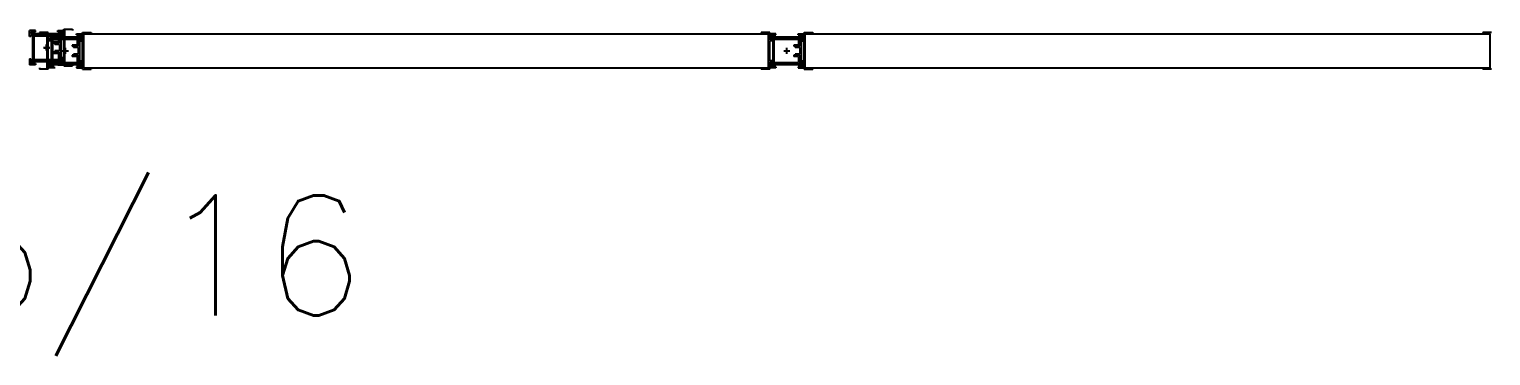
# Model space of a CAD drawing. Header units: centimetres. Extents: x -214 to 72, y 205 to 367.
# Drawn here: x -127.811 to -125.38, y 317.711 to 318.253 of the extents above; entities that cross this region are included whole.
import ezdxf

# ---------------------------------------------------------------- set-up
doc = ezdxf.new("R2010")
doc.units = ezdxf.units.CM
doc.header["$MEASUREMENT"] = 0
doc.layers.get('0').update_dxf_attribs({"linetype": 'CONTINUOUS'})
doc.layers.add('DIV', color=2, linetype='CONTINUOUS')
doc.layers.add('ENDEREÇO NOVO', color=2, linetype='CONTINUOUS')
doc.styles.add('UNB-100', font='simplex.shx', dxfattribs={"height": 0.2})

# ---------------------------------------------------------------- blocks, each defined once
blk = doc.blocks.new('MTDIV')
for p, q in [((-0.0285, 0.0185), (-0.0285, 0.0285)), ((-0.0185, 0.0285), (-0.0285, 0.0285)), ((-0.0265, 0.0235), (-0.0265, 0.0265)), ((-0.0265, 0.0265), (-0.0185, 0.0265)), ((-0.0185, 0.0265), (-0.0185, 0.0285)), ((0.0185, 0.0265), (0.0185, 0.0285)), ((0.0185, 0.0285), (0.0285, 0.0285)), ((0.0185, 0.0265), (0.0265, 0.0265)), ((0.0265, 0.0235), (0.0265, 0.0265)), ((0.0285, 0.0185), (0.0285, 0.0285)), ((-0.0265, 0.0185), (-0.0285, 0.0185)), ((-0.0265, 0.0235), (0.0265, 0.0235)), ((-0.0215, 0.0235), (-0.0265, 0.0235)), ((-0.0265, 0.0185), (-0.0265, 0.0215)), ((-0.0265, 0.0215), (-0.0235, 0.0215)), ((-0.0235, 0.0215), (-0.0235, -0.0215)), ((-0.0215, 0.0235), (-0.0215, 0.0215)), ((-0.0215, 0.0215), (0.0215, 0.0215)), ((-0.0215, 0.0195), (0.0195, 0.0195)), ((-0.0215, 0.0195), (-0.0215, -0.0195)), ((-0.0049, 0), (0.0049, 0)), ((0, -0.0049), (0, 0.0049)), ((0.0195, 0.0095), (0.0115, 0.0095)), ((0.0115, 0.0095), (0.0115, 0.0075)), ((0.0215, 0.0075), (0.0115, 0.0075)), ((0.0135, 0.0075), (0.0135, 0.0055)), ((0.0215, 0.0055), (0.0135, 0.0055)), ((0.0195, 0.0195), (0.0195, 0.0095)), ((0.0215, 0.0235), (0.0215, 0.0075)), ((0.0215, 0.0235), (0.0265, 0.0235)), ((0.0215, 0.0055), (0.0215, -0.0055)), ((0.0235, 0.0215), (0.0235, -0.0215)), ((0.0265, 0.0215), (0.0235, 0.0215)), ((0.0265, 0.0185), (0.0265, 0.0215)), ((0.0265, 0.0185), (0.0285, 0.0185)), ((-0.0285, -0.0185), (-0.0285, -0.0285)), ((-0.0285, -0.0185), (-0.0265, -0.0185)), ((-0.0265, -0.0185), (-0.0265, -0.0215)), ((-0.0265, -0.0215), (-0.0235, -0.0215)), ((0.0265, -0.0235), (-0.0265, -0.0235)), ((-0.0265, -0.0235), (-0.0265, -0.0265)), ((-0.0215, -0.0235), (-0.0265, -0.0235)), ((-0.0215, -0.0195), (0.0195, -0.0195)), ((-0.0215, -0.0215), (0.0215, -0.0215)), ((-0.0215, -0.0215), (-0.0215, -0.0235)), ((0.0215, -0.0075), (0.0115, -0.0075)), ((0.0115, -0.0075), (0.0115, -0.0095)), ((0.0195, -0.0095), (0.0115, -0.0095)), ((0.0215, -0.0055), (0.0135, -0.0055)), ((0.0135, -0.0055), (0.0135, -0.0075)), ((0.0195, -0.0095), (0.0195, -0.0195)), ((0.0215, -0.0075), (0.0215, -0.0235)), ((0.0215, -0.0235), (0.0265, -0.0235)), ((0.0265, -0.0215), (0.0235, -0.0215)), ((0.0265, -0.0185), (0.0265, -0.0215)), ((0.0285, -0.0185), (0.0265, -0.0185)), ((0.0265, -0.0235), (0.0265, -0.0265)), ((0.0285, -0.0185), (0.0285, -0.0285)), ((-0.0185, -0.0285), (-0.0285, -0.0285)), ((-0.0185, -0.0265), (-0.0265, -0.0265)), ((-0.0185, -0.0265), (-0.0185, -0.0285)), ((0.0185, -0.0265), (0.0185, -0.0285)), ((0.0265, -0.0265), (0.0185, -0.0265)), ((0.0185, -0.0285), (0.0285, -0.0285))]:
    blk.add_line(p, q)
blk = doc.blocks.new('DIV12')
for p, q in [((0.0285, 0.0305), (0.0429, 0.0305)), ((0.0285, 0.0185), (0.0285, 0.0305)), ((0.0305, 0.0285), (1.1695, 0.0285)), ((0.0305, -0.0285), (0.0305, 0.0285)), ((0.0429, 0.0305), (0.0429, 0.0285)), ((-0.0051, 0), (0.0051, 0)), ((0, -0.0051), (0, 0.0051)), ((0.0235, 0.0185), (0.0285, 0.0185)), ((0.0235, 0.0185), (0.0235, 0.0165)), ((0.0235, 0.0165), (0.0285, 0.0165)), ((0.0285, -0.0165), (0.0285, 0.0165)), ((0.0235, -0.0165), (0.0285, -0.0165)), ((0.0235, -0.0165), (0.0235, -0.0185)), ((0.0235, -0.0185), (0.0285, -0.0185)), ((0.0285, -0.0305), (0.0285, -0.0185)), ((0.0285, -0.0305), (0.0429, -0.0305)), ((0.0305, -0.0285), (1.1695, -0.0285)), ((0.0429, -0.0285), (0.0429, -0.0305))]:
    blk.add_line(p, q)

msp = doc.modelspace()

# ---------------------------------------------------------------- linework, layer by layer
at = {"layer": 'DIV'}
for p, q in [((-127.8104, 318.2413), (-127.8104, 318.2513)), ((-127.8004, 318.2513), (-127.8104, 318.2513)), ((-127.8084, 318.2413), (-127.8104, 318.2413)), ((-127.8084, 318.2463), (-127.8084, 318.2493)), ((-127.8084, 318.2493), (-127.8004, 318.2493)), ((-127.8084, 318.2463), (-127.7554, 318.2463)), ((-127.8034, 318.2463), (-127.8084, 318.2463)), ((-127.8084, 318.2413), (-127.8084, 318.2443)), ((-127.8084, 318.2443), (-127.8054, 318.2443)), ((-127.8054, 318.2443), (-127.8054, 318.2013)), ((-127.8034, 318.2463), (-127.8034, 318.2443)), ((-127.8034, 318.2443), (-127.7604, 318.2443)), ((-127.8034, 318.2423), (-127.7624, 318.2423)), ((-127.8034, 318.2423), (-127.8034, 318.2033)), ((-127.8004, 318.2493), (-127.8004, 318.2513)), ((-127.7793, 318.2481), (-127.7937, 318.2481)), ((-127.7937, 318.2481), (-127.7937, 318.2461)), ((-127.7937, 318.2481), (-127.7937, 318.2461)), ((-127.7793, 318.2481), (-127.7937, 318.2481)), ((-127.7937, 318.2481), (-127.7937, 318.2461)), ((-127.7793, 318.2481), (-127.7937, 318.2481)), ((-127.7858, 318.2461), (-127.7813, 318.2461)), ((-127.7813, 318.1891), (-127.7813, 318.2461)), ((-127.7813, 318.1891), (-127.7813, 318.2461)), ((-127.7813, 318.1891), (-127.7813, 318.2461)), ((-127.7793, 318.2361), (-127.7793, 318.2481)), ((-127.7793, 318.2361), (-127.7793, 318.2481)), ((-127.7793, 318.2361), (-127.7793, 318.2481)), ((-127.7693, 318.2461), (-127.7793, 318.2461)), ((-127.7793, 318.2361), (-127.7793, 318.2461)), ((-127.7693, 318.2461), (-127.7793, 318.2461)), ((-127.7793, 318.2361), (-127.7793, 318.2461)), ((-127.7743, 318.2361), (-127.7793, 318.2361)), ((-127.7773, 318.2361), (-127.7793, 318.2361)), ((-127.7743, 318.2361), (-127.7793, 318.2361)), ((-127.7773, 318.2361), (-127.7793, 318.2361)), ((-127.7743, 318.2361), (-127.7793, 318.2361)), ((-127.7773, 318.2441), (-127.7693, 318.2441)), ((-127.7773, 318.2411), (-127.7773, 318.2441)), ((-127.7773, 318.2441), (-127.7693, 318.2441)), ((-127.7773, 318.2411), (-127.7773, 318.2441)), ((-127.7723, 318.2411), (-127.7773, 318.2411)), ((-127.7773, 318.2411), (-127.7243, 318.2411)), ((-127.7723, 318.2411), (-127.7773, 318.2411)), ((-127.7773, 318.2411), (-127.7243, 318.2411)), ((-127.7773, 318.2391), (-127.7743, 318.2391)), ((-127.7773, 318.2361), (-127.7773, 318.2391)), ((-127.7773, 318.2391), (-127.7743, 318.2391)), ((-127.7773, 318.2361), (-127.7773, 318.2391)), ((-127.7743, 318.2391), (-127.7743, 318.1961)), ((-127.7743, 318.2391), (-127.7743, 318.1961)), ((-127.7743, 318.2361), (-127.7743, 318.2341)), ((-127.7743, 318.2361), (-127.7743, 318.2341)), ((-127.7743, 318.2361), (-127.7743, 318.2341)), ((-127.7723, 318.2411), (-127.7723, 318.2391)), ((-127.7723, 318.2411), (-127.7723, 318.2391)), ((-127.7723, 318.2391), (-127.7293, 318.2391)), ((-127.7723, 318.2391), (-127.7293, 318.2391)), ((-127.7723, 318.2371), (-127.7723, 318.1981)), ((-127.7723, 318.2371), (-127.7313, 318.2371)), ((-127.7723, 318.2371), (-127.7723, 318.1981)), ((-127.7723, 318.2371), (-127.7313, 318.2371)), ((-127.7693, 318.2441), (-127.7693, 318.2461)), ((-127.7693, 318.2441), (-127.7693, 318.2461)), ((-127.7634, 318.2493), (-127.7634, 318.2513)), ((-127.7634, 318.2513), (-127.7534, 318.2513)), ((-127.7634, 318.2493), (-127.7554, 318.2493)), ((-127.7624, 318.2423), (-127.7624, 318.2323)), ((-127.7604, 318.2463), (-127.7604, 318.2303)), ((-127.7604, 318.2463), (-127.7554, 318.2463)), ((-127.7584, 318.2443), (-127.7584, 318.2013)), ((-127.7554, 318.2443), (-127.7584, 318.2443)), ((-127.7584, 318.2415), (-127.7534, 318.2415)), ((-127.7584, 318.2415), (-127.7584, 318.2395)), ((-127.7584, 318.2395), (-127.7534, 318.2395)), ((-127.7554, 318.2463), (-127.7554, 318.2493)), ((-127.7554, 318.2413), (-127.7554, 318.2443)), ((-127.7554, 318.2413), (-127.7534, 318.2413)), ((-127.7534, 318.2535), (-127.739, 318.2535)), ((-127.7534, 318.2415), (-127.7534, 318.2535)), ((-127.7534, 318.2413), (-127.7534, 318.2513)), ((-127.7534, 318.2065), (-127.7534, 318.2395)), ((-127.7514, 318.1945), (-127.7514, 318.2515)), ((-127.739, 318.2535), (-127.739, 318.2515)), ((-127.7323, 318.2461), (-127.7223, 318.2461)), ((-127.7323, 318.2441), (-127.7323, 318.2461)), ((-127.7323, 318.2461), (-127.7223, 318.2461)), ((-127.7323, 318.2441), (-127.7323, 318.2461)), ((-127.7323, 318.2441), (-127.7243, 318.2441)), ((-127.7323, 318.2441), (-127.7243, 318.2441)), ((-127.7313, 318.2371), (-127.7313, 318.2271)), ((-127.7313, 318.2371), (-127.7313, 318.2271)), ((-127.7293, 318.2411), (-127.7243, 318.2411)), ((-127.7293, 318.2411), (-127.7293, 318.2251)), ((-127.7293, 318.2411), (-127.7243, 318.2411)), ((-127.7293, 318.2411), (-127.7293, 318.2251)), ((-127.7243, 318.2391), (-127.7273, 318.2391)), ((-127.7273, 318.2391), (-127.7273, 318.1961)), ((-127.7243, 318.2391), (-127.7273, 318.2391)), ((-127.7273, 318.2391), (-127.7273, 318.1961)), ((-127.7273, 318.2361), (-127.7273, 318.2341)), ((-127.7273, 318.2361), (-127.7223, 318.2361)), ((-127.7273, 318.2361), (-127.7273, 318.2341)), ((-127.7273, 318.2361), (-127.7223, 318.2361)), ((-127.7243, 318.2411), (-127.7243, 318.2441)), ((-127.7243, 318.2411), (-127.7243, 318.2441)), ((-127.7243, 318.2361), (-127.7243, 318.2391)), ((-127.7243, 318.2361), (-127.7243, 318.2391)), ((-127.7243, 318.2361), (-127.7223, 318.2361)), ((-127.7243, 318.2361), (-127.7223, 318.2361)), ((-127.7223, 318.2361), (-127.7223, 318.2481)), ((-127.7223, 318.2481), (-127.7079, 318.2481)), ((-127.7223, 318.2361), (-127.7223, 318.2481)), ((-127.7223, 318.2481), (-127.7079, 318.2481)), ((-127.7223, 318.2361), (-127.7223, 318.2461)), ((-127.7223, 318.2361), (-127.7223, 318.2461)), ((-127.7203, 318.1891), (-127.7203, 318.2461)), ((-127.7203, 318.1891), (-127.7203, 318.2461)), ((-127.7203, 318.2461), (-126.5813, 318.2461)), ((-127.7203, 318.2461), (-126.5813, 318.2461)), ((-127.7079, 318.2481), (-127.7079, 318.2461)), ((-127.7079, 318.2481), (-127.7079, 318.2461)), ((-126.5793, 318.2481), (-126.5937, 318.2481)), ((-126.5937, 318.2481), (-126.5937, 318.2461)), ((-126.5793, 318.2481), (-126.5937, 318.2481)), ((-126.5937, 318.2481), (-126.5937, 318.2461)), ((-126.5813, 318.1891), (-126.5813, 318.2461)), ((-126.5813, 318.1891), (-126.5813, 318.2461)), ((-126.5793, 318.2361), (-126.5793, 318.2481)), ((-126.5793, 318.2361), (-126.5793, 318.2481)), ((-126.5693, 318.2461), (-126.5793, 318.2461)), ((-126.5793, 318.2361), (-126.5793, 318.2461)), ((-126.5693, 318.2461), (-126.5793, 318.2461)), ((-126.5793, 318.2361), (-126.5793, 318.2461)), ((-126.5773, 318.2361), (-126.5793, 318.2361)), ((-126.5743, 318.2361), (-126.5793, 318.2361)), ((-126.5773, 318.2361), (-126.5793, 318.2361)), ((-126.5743, 318.2361), (-126.5793, 318.2361)), ((-126.5773, 318.2441), (-126.5693, 318.2441)), ((-126.5773, 318.2411), (-126.5773, 318.2441)), ((-126.5773, 318.2441), (-126.5693, 318.2441)), ((-126.5773, 318.2411), (-126.5773, 318.2441)), ((-126.5723, 318.2411), (-126.5773, 318.2411)), ((-126.5773, 318.2411), (-126.5243, 318.2411)), ((-126.5723, 318.2411), (-126.5773, 318.2411)), ((-126.5773, 318.2411), (-126.5243, 318.2411)), ((-126.5773, 318.2391), (-126.5743, 318.2391)), ((-126.5773, 318.2361), (-126.5773, 318.2391)), ((-126.5773, 318.2391), (-126.5743, 318.2391)), ((-126.5773, 318.2361), (-126.5773, 318.2391)), ((-126.5743, 318.2391), (-126.5743, 318.1961)), ((-126.5743, 318.2391), (-126.5743, 318.1961)), ((-126.5743, 318.2361), (-126.5743, 318.2341)), ((-126.5743, 318.2361), (-126.5743, 318.2341)), ((-126.5723, 318.2411), (-126.5723, 318.2391)), ((-126.5723, 318.2411), (-126.5723, 318.2391)), ((-126.5723, 318.2391), (-126.5293, 318.2391)), ((-126.5723, 318.2391), (-126.5293, 318.2391)), ((-126.5723, 318.2371), (-126.5723, 318.1981)), ((-126.5723, 318.2371), (-126.5313, 318.2371)), ((-126.5723, 318.2371), (-126.5723, 318.1981)), ((-126.5723, 318.2371), (-126.5313, 318.2371)), ((-126.5693, 318.2441), (-126.5693, 318.2461)), ((-126.5693, 318.2441), (-126.5693, 318.2461)), ((-126.5323, 318.2461), (-126.5223, 318.2461)), ((-126.5323, 318.2441), (-126.5323, 318.2461)), ((-126.5323, 318.2461), (-126.5223, 318.2461)), ((-126.5323, 318.2441), (-126.5323, 318.2461)), ((-126.5323, 318.2441), (-126.5243, 318.2441)), ((-126.5323, 318.2441), (-126.5243, 318.2441)), ((-126.5313, 318.2371), (-126.5313, 318.2271)), ((-126.5313, 318.2371), (-126.5313, 318.2271)), ((-126.5293, 318.2411), (-126.5243, 318.2411)), ((-126.5293, 318.2411), (-126.5293, 318.2251)), ((-126.5293, 318.2411), (-126.5243, 318.2411)), ((-126.5293, 318.2411), (-126.5293, 318.2251)), ((-126.5243, 318.2391), (-126.5273, 318.2391)), ((-126.5273, 318.2391), (-126.5273, 318.1961)), ((-126.5243, 318.2391), (-126.5273, 318.2391)), ((-126.5273, 318.2391), (-126.5273, 318.1961)), ((-126.5273, 318.2361), (-126.5273, 318.2341)), ((-126.5273, 318.2361), (-126.5223, 318.2361)), ((-126.5273, 318.2361), (-126.5273, 318.2341)), ((-126.5273, 318.2361), (-126.5223, 318.2361)), ((-126.5243, 318.2411), (-126.5243, 318.2441)), ((-126.5243, 318.2411), (-126.5243, 318.2441)), ((-126.5243, 318.2361), (-126.5243, 318.2391)), ((-126.5243, 318.2361), (-126.5243, 318.2391)), ((-126.5243, 318.2361), (-126.5223, 318.2361)), ((-126.5243, 318.2361), (-126.5223, 318.2361)), ((-126.5223, 318.2361), (-126.5223, 318.2481)), ((-126.5223, 318.2481), (-126.5079, 318.2481)), ((-126.5223, 318.2361), (-126.5223, 318.2481)), ((-126.5223, 318.2481), (-126.5079, 318.2481)), ((-126.5223, 318.2361), (-126.5223, 318.2461)), ((-126.5223, 318.2361), (-126.5223, 318.2461)), ((-126.5203, 318.1891), (-126.5203, 318.2461)), ((-126.5203, 318.2461), (-125.3813, 318.2461)), ((-126.5203, 318.1891), (-126.5203, 318.2461)), ((-126.5203, 318.2461), (-125.3813, 318.2461)), ((-126.5079, 318.2481), (-126.5079, 318.2461)), ((-126.5079, 318.2481), (-126.5079, 318.2461)), ((-125.3793, 318.2481), (-125.3937, 318.2481)), ((-125.3937, 318.2481), (-125.3937, 318.2461)), ((-125.3793, 318.2481), (-125.3937, 318.2481)), ((-125.3937, 318.2481), (-125.3937, 318.2461)), ((-125.3813, 318.1891), (-125.3813, 318.2461)), ((-125.3813, 318.1891), (-125.3813, 318.2461)), ((-127.787, 318.223), (-127.7768, 318.223)), ((-127.7868, 318.2228), (-127.7769, 318.2228)), ((-127.7819, 318.2179), (-127.7819, 318.2281)), ((-127.7819, 318.2179), (-127.7819, 318.2277)), ((-127.7793, 318.2011), (-127.7793, 318.2341)), ((-127.7743, 318.2341), (-127.7793, 318.2341)), ((-127.7743, 318.2341), (-127.7793, 318.2341)), ((-127.7793, 318.2011), (-127.7793, 318.2341)), ((-127.7743, 318.2341), (-127.7793, 318.2341)), ((-127.7793, 318.2011), (-127.7793, 318.2341)), ((-127.7624, 318.2323), (-127.7704, 318.2323)), ((-127.7704, 318.2323), (-127.7704, 318.2303)), ((-127.7604, 318.2303), (-127.7704, 318.2303)), ((-127.7604, 318.2153), (-127.7704, 318.2153)), ((-127.7704, 318.2153), (-127.7704, 318.2133)), ((-127.7624, 318.2133), (-127.7704, 318.2133)), ((-127.7684, 318.2303), (-127.7684, 318.2283)), ((-127.7604, 318.2283), (-127.7684, 318.2283)), ((-127.7604, 318.2173), (-127.7684, 318.2173)), ((-127.7684, 318.2173), (-127.7684, 318.2153)), ((-127.7624, 318.2133), (-127.7624, 318.2033)), ((-127.7604, 318.2283), (-127.7604, 318.2173)), ((-127.7604, 318.2153), (-127.7604, 318.1993)), ((-127.7559, 318.2176), (-127.7457, 318.2176)), ((-127.7559, 318.2176), (-127.7457, 318.2176)), ((-127.7559, 318.2176), (-127.7457, 318.2176)), ((-127.7559, 318.2176), (-127.7457, 318.2176)), ((-127.7559, 318.2176), (-127.7457, 318.2176)), ((-127.7557, 318.2176), (-127.7458, 318.2176)), ((-127.7557, 318.2176), (-127.7458, 318.2176)), ((-127.7508, 318.2125), (-127.7508, 318.2227)), ((-127.7508, 318.2125), (-127.7508, 318.2227)), ((-127.7508, 318.2125), (-127.7508, 318.2227)), ((-127.7508, 318.2125), (-127.7508, 318.2227)), ((-127.7508, 318.2125), (-127.7508, 318.2227)), ((-127.7508, 318.2126), (-127.7508, 318.2225)), ((-127.7508, 318.2126), (-127.7508, 318.2225)), ((-127.7393, 318.2271), (-127.7393, 318.2251)), ((-127.7313, 318.2271), (-127.7393, 318.2271)), ((-127.7393, 318.2271), (-127.7393, 318.2251)), ((-127.7313, 318.2271), (-127.7393, 318.2271)), ((-127.7293, 318.2251), (-127.7393, 318.2251)), ((-127.7293, 318.2251), (-127.7393, 318.2251)), ((-127.7373, 318.2251), (-127.7373, 318.2231)), ((-127.7373, 318.2251), (-127.7373, 318.2231)), ((-127.7293, 318.2231), (-127.7373, 318.2231)), ((-127.7293, 318.2231), (-127.7373, 318.2231)), ((-127.7373, 318.2121), (-127.7373, 318.2101)), ((-127.7293, 318.2121), (-127.7373, 318.2121)), ((-127.7373, 318.2121), (-127.7373, 318.2101)), ((-127.7293, 318.2121), (-127.7373, 318.2121)), ((-127.7293, 318.2231), (-127.7293, 318.2121)), ((-127.7293, 318.2231), (-127.7293, 318.2121)), ((-127.7273, 318.2341), (-127.7223, 318.2341)), ((-127.7273, 318.2341), (-127.7223, 318.2341)), ((-127.7223, 318.2011), (-127.7223, 318.2341)), ((-127.7223, 318.2011), (-127.7223, 318.2341)), ((-126.5793, 318.2011), (-126.5793, 318.2341)), ((-126.5743, 318.2341), (-126.5793, 318.2341)), ((-126.5793, 318.2011), (-126.5793, 318.2341)), ((-126.5743, 318.2341), (-126.5793, 318.2341)), ((-126.5559, 318.2176), (-126.5457, 318.2176)), ((-126.5559, 318.2176), (-126.5457, 318.2176)), ((-126.5559, 318.2176), (-126.5457, 318.2176)), ((-126.5559, 318.2176), (-126.5457, 318.2176)), ((-126.5557, 318.2176), (-126.5458, 318.2176)), ((-126.5557, 318.2176), (-126.5458, 318.2176)), ((-126.5508, 318.2125), (-126.5508, 318.2227)), ((-126.5508, 318.2125), (-126.5508, 318.2227)), ((-126.5508, 318.2125), (-126.5508, 318.2227)), ((-126.5508, 318.2125), (-126.5508, 318.2227)), ((-126.5508, 318.2126), (-126.5508, 318.2225)), ((-126.5508, 318.2126), (-126.5508, 318.2225)), ((-126.5393, 318.2271), (-126.5393, 318.2251)), ((-126.5313, 318.2271), (-126.5393, 318.2271)), ((-126.5393, 318.2271), (-126.5393, 318.2251)), ((-126.5313, 318.2271), (-126.5393, 318.2271)), ((-126.5293, 318.2251), (-126.5393, 318.2251)), ((-126.5293, 318.2251), (-126.5393, 318.2251)), ((-126.5373, 318.2251), (-126.5373, 318.2231)), ((-126.5373, 318.2251), (-126.5373, 318.2231)), ((-126.5293, 318.2231), (-126.5373, 318.2231)), ((-126.5293, 318.2231), (-126.5373, 318.2231)), ((-126.5373, 318.2121), (-126.5373, 318.2101)), ((-126.5293, 318.2121), (-126.5373, 318.2121)), ((-126.5373, 318.2121), (-126.5373, 318.2101)), ((-126.5293, 318.2121), (-126.5373, 318.2121)), ((-126.5293, 318.2231), (-126.5293, 318.2121)), ((-126.5293, 318.2231), (-126.5293, 318.2121)), ((-126.5273, 318.2341), (-126.5223, 318.2341)), ((-126.5273, 318.2341), (-126.5223, 318.2341)), ((-126.5223, 318.2011), (-126.5223, 318.2341)), ((-126.5223, 318.2011), (-126.5223, 318.2341)), ((-127.8104, 318.2043), (-127.8104, 318.1943)), ((-127.8104, 318.2043), (-127.8084, 318.2043)), ((-127.8004, 318.1943), (-127.8104, 318.1943)), ((-127.8084, 318.2043), (-127.8084, 318.2013)), ((-127.8084, 318.2013), (-127.8054, 318.2013)), ((-127.7554, 318.1993), (-127.8084, 318.1993)), ((-127.8084, 318.1993), (-127.8084, 318.1963)), ((-127.8034, 318.1993), (-127.8084, 318.1993)), ((-127.8004, 318.1963), (-127.8084, 318.1963)), ((-127.8034, 318.2033), (-127.7624, 318.2033)), ((-127.8034, 318.2013), (-127.7604, 318.2013)), ((-127.8034, 318.2013), (-127.8034, 318.1993)), ((-127.8004, 318.1963), (-127.8004, 318.1943)), ((-127.7937, 318.1891), (-127.7937, 318.1871)), ((-127.7937, 318.1891), (-127.7937, 318.1871)), ((-127.7937, 318.1891), (-127.7937, 318.1871)), ((-127.7793, 318.1871), (-127.7937, 318.1871)), ((-127.7793, 318.1871), (-127.7937, 318.1871)), ((-127.7793, 318.1871), (-127.7937, 318.1871)), ((-127.7678, 318.1891), (-127.7813, 318.1891)), ((-127.7743, 318.2011), (-127.7793, 318.2011)), ((-127.7743, 318.2011), (-127.7793, 318.2011)), ((-127.7743, 318.2011), (-127.7793, 318.2011)), ((-127.7793, 318.1871), (-127.7793, 318.1991)), ((-127.7743, 318.1991), (-127.7793, 318.1991)), ((-127.7793, 318.1991), (-127.7773, 318.1991)), ((-127.7793, 318.1991), (-127.7793, 318.1891)), ((-127.7743, 318.1991), (-127.7793, 318.1991)), ((-127.7793, 318.1871), (-127.7793, 318.1991)), ((-127.7793, 318.1991), (-127.7773, 318.1991)), ((-127.7793, 318.1991), (-127.7793, 318.1891)), ((-127.7743, 318.1991), (-127.7793, 318.1991)), ((-127.7793, 318.1871), (-127.7793, 318.1991)), ((-127.7693, 318.1891), (-127.7793, 318.1891)), ((-127.7693, 318.1891), (-127.7793, 318.1891)), ((-127.7773, 318.1991), (-127.7773, 318.1961)), ((-127.7773, 318.1991), (-127.7773, 318.1961)), ((-127.7773, 318.1961), (-127.7743, 318.1961)), ((-127.7773, 318.1961), (-127.7743, 318.1961)), ((-127.7723, 318.1941), (-127.7773, 318.1941)), ((-127.7773, 318.1941), (-127.7773, 318.1911)), ((-127.7243, 318.1941), (-127.7773, 318.1941)), ((-127.7723, 318.1941), (-127.7773, 318.1941)), ((-127.7773, 318.1941), (-127.7773, 318.1911)), ((-127.7243, 318.1941), (-127.7773, 318.1941)), ((-127.7693, 318.1911), (-127.7773, 318.1911)), ((-127.7693, 318.1911), (-127.7773, 318.1911)), ((-127.7743, 318.2011), (-127.7743, 318.1991)), ((-127.7743, 318.2011), (-127.7743, 318.1991)), ((-127.7743, 318.2011), (-127.7743, 318.1991)), ((-127.7723, 318.1981), (-127.7313, 318.1981)), ((-127.7723, 318.1981), (-127.7313, 318.1981)), ((-127.7723, 318.1961), (-127.7723, 318.1941)), ((-127.7723, 318.1961), (-127.7293, 318.1961)), ((-127.7723, 318.1961), (-127.7723, 318.1941)), ((-127.7723, 318.1961), (-127.7293, 318.1961)), ((-127.7693, 318.1911), (-127.7693, 318.1891)), ((-127.7693, 318.1911), (-127.7693, 318.1891)), ((-127.7634, 318.1963), (-127.7634, 318.1943)), ((-127.7554, 318.1963), (-127.7634, 318.1963)), ((-127.7634, 318.1943), (-127.7534, 318.1943)), ((-127.7604, 318.1993), (-127.7554, 318.1993)), ((-127.7584, 318.2065), (-127.7534, 318.2065)), ((-127.7584, 318.2065), (-127.7584, 318.2045)), ((-127.7584, 318.2045), (-127.7534, 318.2045)), ((-127.7554, 318.2013), (-127.7584, 318.2013)), ((-127.7554, 318.2043), (-127.7554, 318.2013)), ((-127.7534, 318.2043), (-127.7554, 318.2043)), ((-127.7554, 318.1993), (-127.7554, 318.1963)), ((-127.7534, 318.1925), (-127.7534, 318.2045)), ((-127.7534, 318.2043), (-127.7534, 318.1943)), ((-127.7534, 318.1925), (-127.739, 318.1925)), ((-127.7393, 318.2101), (-127.7393, 318.2081)), ((-127.7293, 318.2101), (-127.7393, 318.2101)), ((-127.7393, 318.2101), (-127.7393, 318.2081)), ((-127.7293, 318.2101), (-127.7393, 318.2101)), ((-127.7313, 318.2081), (-127.7393, 318.2081)), ((-127.7313, 318.2081), (-127.7393, 318.2081)), ((-127.739, 318.1945), (-127.739, 318.1925)), ((-127.7243, 318.1911), (-127.7323, 318.1911)), ((-127.7323, 318.1911), (-127.7323, 318.1891)), ((-127.7243, 318.1911), (-127.7323, 318.1911)), ((-127.7323, 318.1911), (-127.7323, 318.1891)), ((-127.7323, 318.1891), (-127.7223, 318.1891)), ((-127.7323, 318.1891), (-127.7223, 318.1891)), ((-127.7313, 318.2081), (-127.7313, 318.1981)), ((-127.7313, 318.2081), (-127.7313, 318.1981)), ((-127.7293, 318.2101), (-127.7293, 318.1941)), ((-127.7293, 318.2101), (-127.7293, 318.1941)), ((-127.7293, 318.1941), (-127.7243, 318.1941)), ((-127.7293, 318.1941), (-127.7243, 318.1941)), ((-127.7273, 318.2011), (-127.7273, 318.1991)), ((-127.7273, 318.2011), (-127.7223, 318.2011)), ((-127.7273, 318.2011), (-127.7273, 318.1991)), ((-127.7273, 318.2011), (-127.7223, 318.2011)), ((-127.7273, 318.1991), (-127.7223, 318.1991)), ((-127.7273, 318.1991), (-127.7223, 318.1991)), ((-127.7243, 318.1961), (-127.7273, 318.1961)), ((-127.7243, 318.1961), (-127.7273, 318.1961)), ((-127.7223, 318.1991), (-127.7243, 318.1991)), ((-127.7243, 318.1991), (-127.7243, 318.1961)), ((-127.7223, 318.1991), (-127.7243, 318.1991)), ((-127.7243, 318.1991), (-127.7243, 318.1961)), ((-127.7243, 318.1941), (-127.7243, 318.1911)), ((-127.7243, 318.1941), (-127.7243, 318.1911)), ((-127.7223, 318.1991), (-127.7223, 318.1891)), ((-127.7223, 318.1871), (-127.7223, 318.1991)), ((-127.7223, 318.1991), (-127.7223, 318.1891)), ((-127.7223, 318.1871), (-127.7223, 318.1991)), ((-127.7223, 318.1871), (-127.7079, 318.1871)), ((-127.7223, 318.1871), (-127.7079, 318.1871)), ((-127.7203, 318.1891), (-126.5813, 318.1891)), ((-127.7203, 318.1891), (-126.5813, 318.1891)), ((-127.7079, 318.1891), (-127.7079, 318.1871)), ((-127.7079, 318.1891), (-127.7079, 318.1871)), ((-126.5937, 318.1891), (-126.5937, 318.1871)), ((-126.5937, 318.1891), (-126.5937, 318.1871)), ((-126.5793, 318.1871), (-126.5937, 318.1871)), ((-126.5793, 318.1871), (-126.5937, 318.1871)), ((-126.5743, 318.2011), (-126.5793, 318.2011)), ((-126.5743, 318.2011), (-126.5793, 318.2011)), ((-126.5793, 318.1991), (-126.5773, 318.1991)), ((-126.5793, 318.1991), (-126.5793, 318.1891)), ((-126.5793, 318.1871), (-126.5793, 318.1991)), ((-126.5743, 318.1991), (-126.5793, 318.1991)), ((-126.5793, 318.1991), (-126.5773, 318.1991)), ((-126.5793, 318.1991), (-126.5793, 318.1891)), ((-126.5793, 318.1871), (-126.5793, 318.1991)), ((-126.5743, 318.1991), (-126.5793, 318.1991)), ((-126.5693, 318.1891), (-126.5793, 318.1891)), ((-126.5693, 318.1891), (-126.5793, 318.1891)), ((-126.5773, 318.1991), (-126.5773, 318.1961)), ((-126.5773, 318.1991), (-126.5773, 318.1961)), ((-126.5773, 318.1961), (-126.5743, 318.1961)), ((-126.5773, 318.1961), (-126.5743, 318.1961)), ((-126.5723, 318.1941), (-126.5773, 318.1941)), ((-126.5773, 318.1941), (-126.5773, 318.1911)), ((-126.5243, 318.1941), (-126.5773, 318.1941)), ((-126.5723, 318.1941), (-126.5773, 318.1941)), ((-126.5773, 318.1941), (-126.5773, 318.1911)), ((-126.5243, 318.1941), (-126.5773, 318.1941)), ((-126.5693, 318.1911), (-126.5773, 318.1911)), ((-126.5693, 318.1911), (-126.5773, 318.1911)), ((-126.5743, 318.2011), (-126.5743, 318.1991)), ((-126.5743, 318.2011), (-126.5743, 318.1991)), ((-126.5723, 318.1981), (-126.5313, 318.1981)), ((-126.5723, 318.1981), (-126.5313, 318.1981)), ((-126.5723, 318.1961), (-126.5723, 318.1941)), ((-126.5723, 318.1961), (-126.5293, 318.1961)), ((-126.5723, 318.1961), (-126.5723, 318.1941)), ((-126.5723, 318.1961), (-126.5293, 318.1961)), ((-126.5693, 318.1911), (-126.5693, 318.1891)), ((-126.5693, 318.1911), (-126.5693, 318.1891)), ((-126.5393, 318.2101), (-126.5393, 318.2081)), ((-126.5293, 318.2101), (-126.5393, 318.2101)), ((-126.5393, 318.2101), (-126.5393, 318.2081)), ((-126.5293, 318.2101), (-126.5393, 318.2101)), ((-126.5313, 318.2081), (-126.5393, 318.2081)), ((-126.5313, 318.2081), (-126.5393, 318.2081)), ((-126.5243, 318.1911), (-126.5323, 318.1911)), ((-126.5323, 318.1911), (-126.5323, 318.1891)), ((-126.5243, 318.1911), (-126.5323, 318.1911)), ((-126.5323, 318.1911), (-126.5323, 318.1891)), ((-126.5323, 318.1891), (-126.5223, 318.1891)), ((-126.5323, 318.1891), (-126.5223, 318.1891)), ((-126.5313, 318.2081), (-126.5313, 318.1981)), ((-126.5313, 318.2081), (-126.5313, 318.1981)), ((-126.5293, 318.2101), (-126.5293, 318.1941)), ((-126.5293, 318.2101), (-126.5293, 318.1941)), ((-126.5293, 318.1941), (-126.5243, 318.1941)), ((-126.5293, 318.1941), (-126.5243, 318.1941)), ((-126.5273, 318.2011), (-126.5273, 318.1991)), ((-126.5273, 318.2011), (-126.5223, 318.2011)), ((-126.5273, 318.2011), (-126.5273, 318.1991)), ((-126.5273, 318.2011), (-126.5223, 318.2011)), ((-126.5273, 318.1991), (-126.5223, 318.1991)), ((-126.5273, 318.1991), (-126.5223, 318.1991)), ((-126.5243, 318.1961), (-126.5273, 318.1961)), ((-126.5243, 318.1961), (-126.5273, 318.1961)), ((-126.5223, 318.1991), (-126.5243, 318.1991)), ((-126.5243, 318.1991), (-126.5243, 318.1961)), ((-126.5223, 318.1991), (-126.5243, 318.1991)), ((-126.5243, 318.1991), (-126.5243, 318.1961)), ((-126.5243, 318.1941), (-126.5243, 318.1911)), ((-126.5243, 318.1941), (-126.5243, 318.1911)), ((-126.5223, 318.1991), (-126.5223, 318.1891)), ((-126.5223, 318.1871), (-126.5223, 318.1991)), ((-126.5223, 318.1991), (-126.5223, 318.1891)), ((-126.5223, 318.1871), (-126.5223, 318.1991)), ((-126.5223, 318.1871), (-126.5079, 318.1871)), ((-126.5223, 318.1871), (-126.5079, 318.1871)), ((-126.5203, 318.1891), (-125.3813, 318.1891)), ((-126.5203, 318.1891), (-125.3813, 318.1891)), ((-126.5079, 318.1891), (-126.5079, 318.1871)), ((-126.5079, 318.1891), (-126.5079, 318.1871)), ((-125.3937, 318.1891), (-125.3937, 318.1871)), ((-125.3937, 318.1891), (-125.3937, 318.1871)), ((-125.3793, 318.1871), (-125.3937, 318.1871)), ((-125.3793, 318.1871), (-125.3937, 318.1871))]:
    msp.add_line(p, q, dxfattribs=at)

# ---------------------------------------------------------------- block references
for name, p in [('MTDIV', (-127.7508, 318.2176)), ('DIV12', (-127.7508, 318.2176)), ('MTDIV', (-126.5508, 318.2176)), ('DIV12', (-126.5508, 318.2176))]:
    msp.add_blockref(name, p, dxfattribs=at)

# ---------------------------------------------------------------- texts
at = {"layer": 'ENDEREÇO NOVO', "style": 'UNB-100'}
msp.add_text('ET-65/16', height=0.2, dxfattribs=at).set_placement((-128.6495, 317.7773))

doc.saveas('drawing.dxf')
